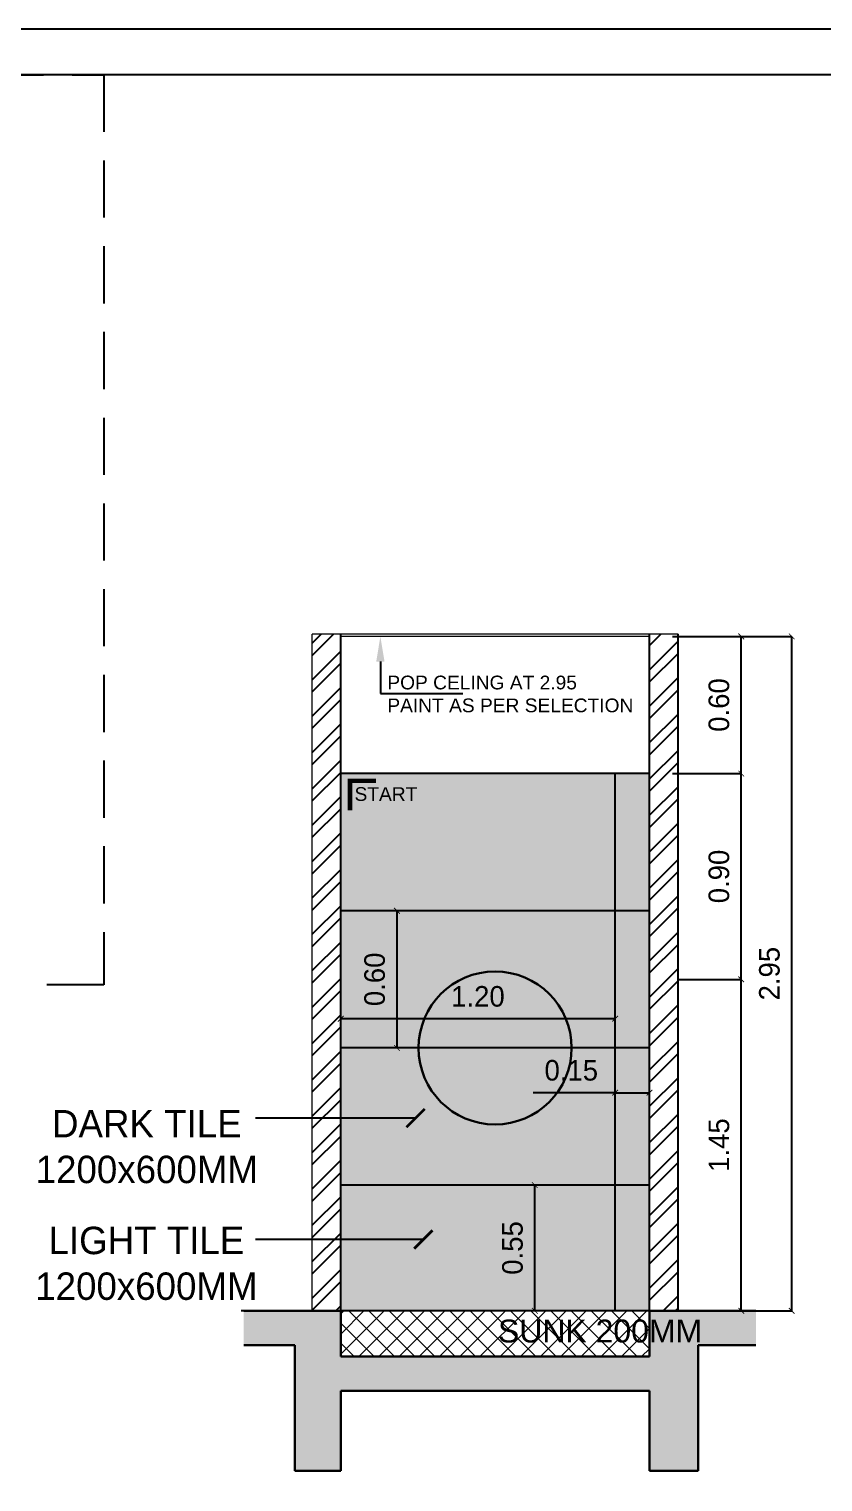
# Model space of a CAD drawing. Header units: metres. Extents: x 494 to 1845, y -666 to 1061.
# Drawn here: x 1783.08 to 1786.55, y 205.29 to 211.65 of the extents above; entities that cross this region are included whole.
import ezdxf
from ezdxf import colors
from ezdxf.entities.mleader import LeaderData, LeaderLine
from ezdxf.math import Vec2, Vec3

# ---------------------------------------------------------------- set-up
doc = ezdxf.new("R2010")
doc.units = ezdxf.units.M
doc.header["$MEASUREMENT"] = 0
doc.linetypes.add('1', pattern=[0])
doc.linetypes.add('DASHED2', pattern=[0.375, 0.25, -0.125])
doc.layers.get('Defpoints').update_dxf_attribs({"color": 12})
for name, color, linetype, lineweight in [('01 WALL', 7, 'Continuous', 25), ('ARCHITECTURAL COMMENTS', 2, 'Continuous', 30), ('SUNK', 7, 'Continuous', 13), ('VDA - FALSE CEILING', 7, 'Continuous', 5), ('VDA-Col-slab', 1, 'Continuous', 30), ('VDA-WALL', 250, 'Continuous', 25), ('VDA_DARK TILES', 8, 'Continuous', 9), ('VDA_LIGHT TILES', 254, 'Continuous', 5)]:
    doc.layers.add(name, color=color, linetype=linetype, lineweight=lineweight)
for name, color, linetype in [('SHEET', 7, 'Continuous'), ('VDA-DIM', 252, '1'), ('VDA-TEXT', 250, '1'), ('VDA-WALL HATCH', 252, 'Continuous'), ('VDA_TILES', 152, '1')]:
    doc.layers.add(name, color=color, linetype=linetype)
doc.styles.add('0.2', font='arial.ttf', dxfattribs={"height": 0.2})
doc.styles.add('arial', font='arial.ttf', dxfattribs={"height": 0.3})
doc.styles.add('RS', font='GOTHIC.TTF')
doc.styles.get("Standard").update_dxf_attribs({"font": 'arial.ttf'})
doc.dimstyles.new('SMALL', dxfattribs={"dimtxt": 0.16, "dimasz": 0.05, "dimexe": 0, "dimexo": 0, "dimgap": 0.05, "dimtad": 0, "dimdec": 1, "dimzin": 0, "dimdsep": 46, "dimtxsty": 'RS', "dimblk": 'ARCHTICK', "dimcen": 2.5, "dimclrd": 256, "dimclre": 256, "dimclrt": 5, "dimadec": 0, "dimazin": 0, "dimtfac": 1, "dimtofl": 0, "dimtmove": 0, "dimatfit": 3, "dimldrblk": 'ARCHTICK', "dimfxl": 0, "dimtolj": 1, "dimtzin": 0, "dimarcsym": 0})
doc.dimstyles.new('SMALL-1', dxfattribs={"dimtxt": 0.16, "dimasz": 0.035, "dimexe": 0, "dimexo": 0.1, "dimgap": 0.05, "dimtad": 1, "dimzin": 0, "dimdsep": 46, "dimtxsty": 'RS', "dimblk": 'DOT', "dimcen": 2.5, "dimclrd": 256, "dimclre": 256, "dimclrt": 5, "dimadec": 0, "dimazin": 0, "dimtfac": 1, "dimtdec": 3, "dimtofl": 0, "dimtmove": 0, "dimatfit": 3, "dimfxl": 0, "dimtolj": 1, "dimtzin": 0, "dimarcsym": 0})

# ---------------------------------------------------------------- blocks, each defined once
blk = doc.blocks.new('_ArchTick')
at = {"color": 0, "linetype": 'ByBlock', "const_width": 0.15}
blk.add_lwpolyline([(-0.5, -0.5), (0.5, 0.5)], dxfattribs=at)
blk = doc.blocks.new('*D899')
at = {"layer": 'Defpoints', "color": 0}
for p in [(1785.7912, 208.9923), (1786.1927, 208.9923), (1785.9162, 208.3923)]:
    blk.add_point(p, dxfattribs=at)
at = {"layer": 'VDA-DIM', "lineweight": -2}
for p, q in [((1785.8927, 208.9923), (1786.1927, 208.9923)), ((1786.1927, 208.3923), (1786.1927, 208.9923)), ((1786.0162, 208.3923), (1786.1927, 208.3923))]:
    blk.add_line(p, q, dxfattribs=at)
at = {"layer": 'VDA-DIM', "lineweight": -2, "xscale": 0.025, "yscale": 0.025, "zscale": 0.025}
for p, rotation in [((1786.1927, 208.9923), 90), ((1786.1927, 208.3923), 270)]:
    blk.add_blockref('_ArchTick', p, dxfattribs=dict(at, rotation=rotation))
at = {"layer": 'VDA-DIM', "color": 5, "insert": (1786.0954, 208.6923), "char_height": 0.09, "attachment_point": 5, "rotation": 90, "style": 'RS'}
blk.add_mtext('\\A1;0.60', dxfattribs=at)
blk = doc.blocks.new('*D900')
at = {"layer": 'Defpoints', "color": 0}
for p in [(1785.7912, 208.9923), (1786.4135, 208.9923), (1785.9162, 206.0423)]:
    blk.add_point(p, dxfattribs=at)
at = {"layer": 'VDA-DIM', "lineweight": -2}
for p, q in [((1786.1135, 208.9923), (1786.4135, 208.9923)), ((1786.4135, 206.0423), (1786.4135, 208.9923)), ((1786.1135, 206.0423), (1786.4135, 206.0423))]:
    blk.add_line(p, q, dxfattribs=at)
at = {"layer": 'VDA-DIM', "lineweight": -2, "xscale": 0.025, "yscale": 0.025, "zscale": 0.025}
for p, rotation in [((1786.4135, 208.9923), 90), ((1786.4135, 206.0423), 270)]:
    blk.add_blockref('_ArchTick', p, dxfattribs=dict(at, rotation=rotation))
at = {"layer": 'VDA-DIM', "color": 5, "insert": (1786.3162, 207.5173), "char_height": 0.09, "attachment_point": 5, "rotation": 90, "style": 'RS'}
blk.add_mtext('\\A1;2.95', dxfattribs=at)
blk = doc.blocks.new('*D901')
at = {"layer": 'Defpoints', "color": 0}
for p in [(1785.4162, 208.3923), (1786.1927, 208.3923), (1785.9162, 207.4923)]:
    blk.add_point(p, dxfattribs=at)
at = {"layer": 'VDA-DIM', "lineweight": -2}
for p, q in [((1785.8927, 208.3923), (1786.1927, 208.3923)), ((1786.1927, 207.4923), (1786.1927, 208.3923)), ((1786.0162, 207.4923), (1786.1927, 207.4923))]:
    blk.add_line(p, q, dxfattribs=at)
at = {"layer": 'VDA-DIM', "lineweight": -2, "xscale": 0.025, "yscale": 0.025, "zscale": 0.025}
for p, rotation in [((1786.1927, 208.3923), 90), ((1786.1927, 207.4923), 270)]:
    blk.add_blockref('_ArchTick', p, dxfattribs=dict(at, rotation=rotation))
at = {"layer": 'VDA-DIM', "color": 5, "insert": (1786.0954, 207.9423), "char_height": 0.09, "attachment_point": 5, "rotation": 90, "style": 'RS'}
blk.add_mtext('\\A1;0.90', dxfattribs=at)
blk = doc.blocks.new('*D902')
at = {"layer": 'Defpoints', "color": 0}
for p in [(1785.8156, 207.4923), (1786.1927, 207.4923), (1785.9162, 206.0423)]:
    blk.add_point(p, dxfattribs=at)
at = {"layer": 'VDA-DIM', "lineweight": -2}
for p, q in [((1785.9156, 207.4923), (1786.1927, 207.4923)), ((1786.1927, 206.0423), (1786.1927, 207.4923)), ((1786.0162, 206.0423), (1786.1927, 206.0423))]:
    blk.add_line(p, q, dxfattribs=at)
at = {"layer": 'VDA-DIM', "lineweight": -2, "xscale": 0.025, "yscale": 0.025, "zscale": 0.025}
for p, rotation in [((1786.1927, 207.4923), 90), ((1786.1927, 206.0423), 270)]:
    blk.add_blockref('_ArchTick', p, dxfattribs=dict(at, rotation=rotation))
at = {"layer": 'VDA-DIM', "color": 5, "insert": (1786.0954, 206.7673), "char_height": 0.09, "attachment_point": 5, "rotation": 90, "style": 'RS'}
blk.add_mtext('\\A1;1.45', dxfattribs=at)
blk = doc.blocks.new('*D903')
at = {"layer": 'Defpoints', "color": 0}
for p in [(1785.29, 206.5923), (1785.3562, 206.5923), (1785.3562, 206.0423)]:
    blk.add_point(p, dxfattribs=at)
at = {"layer": 'VDA-DIM', "lineweight": -2}
for p, q in [((1785.29, 206.5923), (1785.29, 206.5923)), ((1785.29, 206.0423), (1785.29, 206.5923)), ((1785.29, 206.0423), (1785.29, 206.0423))]:
    blk.add_line(p, q, dxfattribs=at)
at = {"layer": 'VDA-DIM', "lineweight": -2, "xscale": 0.025, "yscale": 0.025, "zscale": 0.025}
for p, rotation in [((1785.29, 206.5923), 90), ((1785.29, 206.0423), 270)]:
    blk.add_blockref('_ArchTick', p, dxfattribs=dict(at, rotation=rotation))
at = {"layer": 'VDA-DIM', "color": 5, "insert": (1785.1927, 206.3173), "char_height": 0.09, "attachment_point": 5, "rotation": 90, "style": 'RS'}
blk.add_mtext('\\A1;0.55', dxfattribs=at)
blk = doc.blocks.new('*D904')
at = {"layer": 'Defpoints', "color": 0}
for p in [(1784.4412, 207.3202), (1784.4412, 207.1923), (1785.6412, 207.1923)]:
    blk.add_point(p, dxfattribs=at)
at = {"layer": 'VDA-DIM', "lineweight": -2}
for p, q in [((1784.4412, 207.2923), (1784.4412, 207.3202)), ((1785.6412, 207.3202), (1784.4412, 207.3202)), ((1785.6412, 207.2923), (1785.6412, 207.3202))]:
    blk.add_line(p, q, dxfattribs=at)
at = {"layer": 'VDA-DIM', "lineweight": -2, "xscale": 0.025, "yscale": 0.025, "zscale": 0.025, "rotation": 180}
blk.add_blockref('_ArchTick', (1784.4412, 207.3202), dxfattribs=at)
at = {"layer": 'VDA-DIM', "lineweight": -2, "xscale": 0.025, "yscale": 0.025, "zscale": 0.025}
blk.add_blockref('_ArchTick', (1785.6412, 207.3202), dxfattribs=at)
at = {"layer": 'VDA-DIM', "color": 5, "insert": (1785.0412, 207.4174), "char_height": 0.09, "attachment_point": 5, "style": 'RS'}
blk.add_mtext('\\A1;1.20', dxfattribs=at)
blk = doc.blocks.new('*D905')
at = {"layer": 'Defpoints', "color": 0}
for p in [(1784.5912, 207.7923), (1784.5912, 207.1923), (1784.687, 207.1923)]:
    blk.add_point(p, dxfattribs=at)
at = {"layer": 'VDA-DIM', "lineweight": -2}
for p, q in [((1784.687, 207.7923), (1784.687, 207.7923)), ((1784.687, 207.7923), (1784.687, 207.1923)), ((1784.687, 207.1923), (1784.687, 207.1923))]:
    blk.add_line(p, q, dxfattribs=at)
at = {"layer": 'VDA-DIM', "lineweight": -2, "xscale": 0.025, "yscale": 0.025, "zscale": 0.025}
for p, rotation in [((1784.687, 207.7923), 90), ((1784.687, 207.1923), 270)]:
    blk.add_blockref('_ArchTick', p, dxfattribs=dict(at, rotation=rotation))
at = {"layer": 'VDA-DIM', "color": 5, "insert": (1784.5898, 207.4923), "char_height": 0.09, "attachment_point": 5, "rotation": 90, "style": 'RS'}
blk.add_mtext('\\A1;0.60', dxfattribs=at)
blk = doc.blocks.new('*D1045')
at = {"layer": 'Defpoints', "color": 0}
for p in [(1785.6412, 207.0866), (1785.7912, 206.9966), (1785.7912, 206.9966)]:
    blk.add_point(p, dxfattribs=at)
at = {"layer": 'VDA-DIM', "lineweight": -2}
for p, q in [((1785.6412, 206.9966), (1785.2827, 206.9966)), ((1785.6412, 206.9966), (1785.6412, 206.9966)), ((1785.6412, 206.9966), (1785.7912, 206.9966)), ((1785.7912, 206.8966), (1785.7912, 206.9966))]:
    blk.add_line(p, q, dxfattribs=at)
at = {"layer": 'VDA-DIM', "lineweight": -2, "xscale": 0.025, "yscale": 0.025, "zscale": 0.025, "rotation": 180}
blk.add_blockref('_ArchTick', (1785.6412, 206.9966), dxfattribs=at)
at = {"layer": 'VDA-DIM', "lineweight": -2, "xscale": 0.025, "yscale": 0.025, "zscale": 0.025}
blk.add_blockref('_ArchTick', (1785.7912, 206.9966), dxfattribs=at)
at = {"layer": 'VDA-DIM', "color": 5, "insert": (1785.4495, 207.0939), "char_height": 0.09, "attachment_point": 5, "style": 'RS'}
blk.add_mtext('\\A1;0.15', dxfattribs=at)

msp = doc.modelspace()

# ---------------------------------------------------------------- hatches: boundary and pattern name
at = {"layer": 'SUNK'}
h = msp.add_hatch(dxfattribs=at)
h.set_pattern_fill('ANSI37', color=43, scale=0.5, angle=90)
h.set_pattern_definition([(135, (527.00856, -164.86854), (-0.0441941738, -0.0441941738), []), (225, (527.00856, -164.86854), (0.0441941738, -0.0441941738), [])])
h.paths.add_polyline_path([(1784.4412, 205.8423), (1785.7912, 205.8423), (1785.7912, 206.0423), (1784.4412, 206.0423)])
at = {"layer": 'VDA-WALL HATCH'}
h = msp.add_hatch(dxfattribs=at)
h.set_pattern_fill('ANSI32', color=256, scale=0.3, angle=180)
h.set_pattern_definition([(45, (527.00856, -164.86854), (-0.079549513, 0.079549513), []), (45, (527.06159, -164.86854), (-0.079549513, 0.079549513), [])])
h.paths.add_polyline_path([(1784.3162, 209.0023), (1784.3162, 206.0423), (1784.4412, 206.0423), (1784.4412, 209.0023)])
h.paths.add_polyline_path([(1785.7912, 209.0023), (1785.7912, 206.0423), (1785.9162, 206.0423), (1785.9162, 209.0023)])
h = msp.add_hatch(color=8, dxfattribs=at)
h.dxf.hatch_style = 1
h.paths.add_polyline_path([(1786.2566, 206.0423), (1785.9162, 206.0423), (1785.7912, 206.0423), (1785.7912, 205.8423), (1784.4412, 205.8423), (1784.4412, 206.0423), (1784.3162, 206.0423), (1784.0174, 206.0423), (1784.0174, 205.8923), (1784.2412, 205.8923), (1784.2412, 205.3423), (1784.4412, 205.3423), (1784.4412, 205.6923), (1785.7912, 205.6923), (1785.7912, 205.3423), (1786.0037, 205.3423), (1786.0037, 205.8923), (1786.2566, 205.8923)])
at = {"layer": 'VDA_DARK TILES', "lineweight": 25, "true_color": 0x939598}
h = msp.add_hatch(color=252, dxfattribs=at)
h.dxf.hatch_style = 1
h.paths.add_polyline_path([(1784.5912, 207.7923), (1785.7912, 207.7923), (1785.7912, 208.3923), (1784.5912, 208.3923)])
h.paths.add_polyline_path([(1784.4412, 207.7923), (1784.5912, 207.7923), (1784.5912, 208.3923), (1784.4412, 208.3923)])
h = msp.add_hatch(color=252, dxfattribs=at)
h.dxf.hatch_style = 1
h.paths.add_polyline_path([(1784.5912, 206.5923), (1785.7912, 206.5923), (1785.7912, 207.1923), (1784.5912, 207.1923)])
h.paths.add_polyline_path([(1784.4412, 206.5923), (1784.5912, 206.5923), (1784.5912, 207.1923), (1784.4412, 207.1923)])
at = {"layer": 'VDA_LIGHT TILES', "true_color": 0xe3e3e3}
h = msp.add_hatch(color=254, dxfattribs=at)
h.dxf.hatch_style = 1
h.paths.add_polyline_path([(1784.5912, 207.1923), (1785.7912, 207.1923), (1785.7912, 207.7923), (1784.5912, 207.7923)])
h.paths.add_polyline_path([(1784.4412, 207.1923), (1784.5912, 207.1923), (1784.5912, 207.7923), (1784.4412, 207.7923)])
h = msp.add_hatch(color=254, dxfattribs=at)
h.dxf.hatch_style = 1
h.paths.add_polyline_path([(1784.5912, 206.0423), (1784.5912, 206.5923), (1785.7912, 206.5923), (1785.7912, 206.0423)])
h.paths.add_polyline_path([(1784.4412, 206.0423), (1784.4412, 206.0423), (1784.4412, 206.5923), (1784.5912, 206.5923), (1784.5912, 206.0423)])

# ---------------------------------------------------------------- linework, layer by layer
for p, q in [((1786.0291, 206.0423), (1784.0056, 206.0423)), ((1786.1553, 206.0423), (1784.0782, 206.0423))]:
    msp.add_line(p, q)
at = {"color": 8, "linetype": 'DASHED2'}
msp.add_lwpolyline([(1783.4059, 207.4678), (1779.8918, 207.4678), (1779.8918, 211.4492), (1783.4059, 211.4492)], close=True, dxfattribs=at)
at = {"layer": '01 WALL', "color": 23, "const_width": 0.02}
msp.add_lwpolyline([(1784.5956, 208.3606), (1784.4813, 208.3606), (1784.4813, 208.2319)], dxfattribs=at)
at = {"layer": 'ARCHITECTURAL COMMENTS'}
msp.add_circle((1785.1162, 207.1923), 0.3345, dxfattribs=at)
at = {"layer": 'SHEET'}
for points in [[(1790.9507, 211.6492), (1779.6918, 211.6492), (1779.6918, 195.7259), (1790.9507, 195.7259)], [(1790.7507, 211.4492), (1779.8918, 211.4492), (1779.8918, 195.9259), (1790.7507, 195.9259)]]:
    msp.add_lwpolyline(points, close=True, dxfattribs=at)
at = {"layer": 'VDA - FALSE CEILING', "color": 18, "lineweight": 20}
for p, q in [((1785.9162, 209.0023), (1784.3162, 209.0023)), ((1785.7912, 208.9923), (1784.4412, 208.9923))]:
    msp.add_line(p, q, dxfattribs=at)
at = {"layer": 'VDA-Col-slab'}
for p, q in [((1784.0174, 206.0423), (1784.4412, 206.0423)), ((1784.4412, 205.8423), (1784.4412, 206.0423)), ((1785.7912, 205.8423), (1785.7912, 206.0423)), ((1785.7912, 206.0423), (1786.2566, 206.0423)), ((1784.0174, 205.8923), (1784.2412, 205.8923)), ((1784.2412, 205.8923), (1784.2412, 205.3423)), ((1786.0037, 205.8923), (1786.2566, 205.8923)), ((1786.0037, 205.8923), (1786.0037, 205.3423)), ((1784.4412, 205.8423), (1785.7912, 205.8423)), ((1784.4412, 205.6923), (1785.7912, 205.6923)), ((1784.4412, 205.6923), (1784.4412, 205.3423)), ((1785.7912, 205.3423), (1785.7912, 205.6923)), ((1784.2412, 205.3423), (1784.4412, 205.3423)), ((1785.7912, 205.3423), (1786.0037, 205.3423))]:
    msp.add_line(p, q, dxfattribs=at)
at = {"layer": 'VDA-Col-slab', "color": 18, "lineweight": -3, "true_color": 0x000000}
msp.add_line((1785.7912, 206.0423), (1784.4412, 206.0423), dxfattribs=at)
at = {"layer": 'VDA-WALL', "color": 18, "lineweight": 20}
msp.add_line((1784.3162, 206.0423), (1784.3162, 209.0023), dxfattribs=at)
at = {"layer": 'VDA-WALL'}
for p, q in [((1784.4412, 206.0423), (1784.4412, 209.0023)), ((1785.7912, 206.0423), (1785.7912, 209.0023)), ((1785.9162, 206.0423), (1785.9162, 209.0023))]:
    msp.add_line(p, q, dxfattribs=at)
at = {"layer": 'VDA_TILES'}
for p, q in [((1785.7912, 208.3923), (1784.4412, 208.3923)), ((1785.6412, 206.0423), (1785.6412, 208.3923)), ((1785.7912, 207.7923), (1784.4412, 207.7923)), ((1785.7912, 207.1923), (1784.4412, 207.1923)), ((1785.7912, 206.5923), (1784.4412, 206.5923))]:
    msp.add_line(p, q, dxfattribs=at)

# ---------------------------------------------------------------- texts
at = {"layer": 'VDA-TEXT'}
for s, insert, char_height, width, attachment_point, style in [('POP CELING AT 2.95\\PPAINT AS PER SELECTION', (1784.645, 208.8208), 0.06, 1.314504061156185e-11, 1, 'arial'), ('{\\fCentury Gothic|b0|i0|c0|p34;DARK TILE \\P1200x600MM}', (1783.5933, 206.9209), 0.12, 1.394661, 2, '0.2'), ('{\\fCentury Gothic|b0|i0|c0|p34;LIGHT TILE \\P1200x600MM', (1783.5914, 206.4102), 0.12, 1.394661, 2, '0.2'), ('SUNK 200MM', (1785.129, 206.0039), 0.1, 1.314504061156185e-11, 1, 'arial')]:
    msp.add_mtext(s, dxfattribs=dict(at, insert=insert, char_height=char_height, width=width, attachment_point=attachment_point, style=style))
at = {"layer": 'VDA-TEXT', "color": 7, "insert": (1784.1641, 208.2721), "char_height": 0.06, "width": 0.951781, "attachment_point": 7, "style": 'arial'}
msp.add_mtext('\\pi0.33747;START ', dxfattribs=at)

# ---------------------------------------------------------------- dimensions: what is measured, and where the dimension line sits
at = {"layer": 'VDA-DIM'}
for base, p1, p2, angle, picture, middle in [((1786.1927, 208.9923), (1785.9162, 208.3923), (1785.7912, 208.9923), 90, '*D899', (1786.0954, 208.6923)), ((1786.4135, 208.9923), (1785.9162, 206.0423), (1785.7912, 208.9923), 90, '*D900', (1786.3162, 207.5173)), ((1786.1927, 208.3923), (1785.9162, 207.4923), (1785.4162, 208.3923), 90, '*D901', (1786.0954, 207.9423)), ((1784.687, 207.1923), (1784.5912, 207.7923), (1784.5912, 207.1923), 90, '*D905', (1784.5898, 207.4923)), ((1786.1927, 207.4923), (1785.9162, 206.0423), (1785.8156, 207.4923), 90, '*D902', (1786.0954, 206.7673)), ((1784.4412, 207.3202), (1785.6412, 207.1923), (1784.4412, 207.1923), 180, '*D904', (1785.0412, 207.4174)), ((1785.29, 206.5923), (1785.3562, 206.0423), (1785.3562, 206.5923), 90, '*D903', (1785.1927, 206.3173))]:
    dim = msp.add_linear_dim(base=base, p1=p1, p2=p2, angle=angle, dimstyle='SMALL-1', override={"dimtxt": 0.09, "dimasz": 0.025, "dimblk": 'ArchTick'}, dxfattribs=at)
    dim.commit()
    dim.dimension.update_dxf_attribs({"geometry": picture, "text_midpoint": middle})
dim = msp.add_linear_dim(base=(1785.7912, 206.9966), p1=(1785.6412, 207.0866), p2=(1785.7912, 206.9966), dimstyle='SMALL-1', override={"dimtxt": 0.09, "dimasz": 0.025, "dimblk": 'ArchTick'}, dxfattribs=at)
dim.commit()
dim.dimension.update_dxf_attribs({"geometry": '*D1045', "text_midpoint": (1785.4495, 206.9966), "dimtype": 160})

# ---------------------------------------------------------------- leaders
at = {"layer": 'VDA-TEXT', "color": 1}
for points in [[(1784.7683, 206.8853, -0.0029), (1784.5618, 206.8853, -0.0029), (1784.0688, 206.8853, -0.0029)], [(1784.8023, 206.3543), (1784.0688, 206.3543)]]:
    msp.add_leader(points, dimstyle='SMALL', override={"dimasz": 0.08, "dimfxl": 0.3, "dimarcsym": 1}, dxfattribs=at)
at = {"layer": 'VDA-TEXT', "color": 252}
ml = msp.add_multileader_mtext('Standard', dxfattribs=at)
ml.set_content('', color=252)
ml.set_leader_properties()
ml.build(insert=Vec2(0, 0))
ml.multileader.update_dxf_attribs({"dogleg_length": 0.36, "arrow_head_size": 0.11})
ctx = ml.context
ctx.base_point, ctx.char_height, ctx.arrow_head_size, ctx.landing_gap_size, ctx.plane_origin = Vec3(1784.9746, 208.7424), 0.18, 0.11, 0.09, Vec3(1784.6146, 208.9923)
notes = []
notes.append((ctx, [(0, (1, 1, 0), (1784.6146, 208.7424), (1, 0), 0.36, [(0, [(1784.6146, 208.9923)], 0, [])])]))
ctx.mtext.insert, ctx.mtext.flow_direction = Vec3(1785.0646, 208.8324), 5
for ctx, leaders in notes:
    for number, flags, end, landing, length, lines in leaders:
        leader = LeaderData()
        leader.index, (leader.has_last_leader_line, leader.has_dogleg_vector, leader.attachment_direction) = number, flags
        leader.last_leader_point, leader.dogleg_vector, leader.dogleg_length = Vec3(end), Vec3(landing), length
        for number, points, colour, breaks in lines:
            line = LeaderLine()
            line.index, line.vertices, line.color, line.breaks = number, Vec3.list(points), colors.encode_raw_color(colour), breaks
            leader.lines.append(line)
        ctx.leaders.append(leader)

doc.saveas('drawing.dxf')
